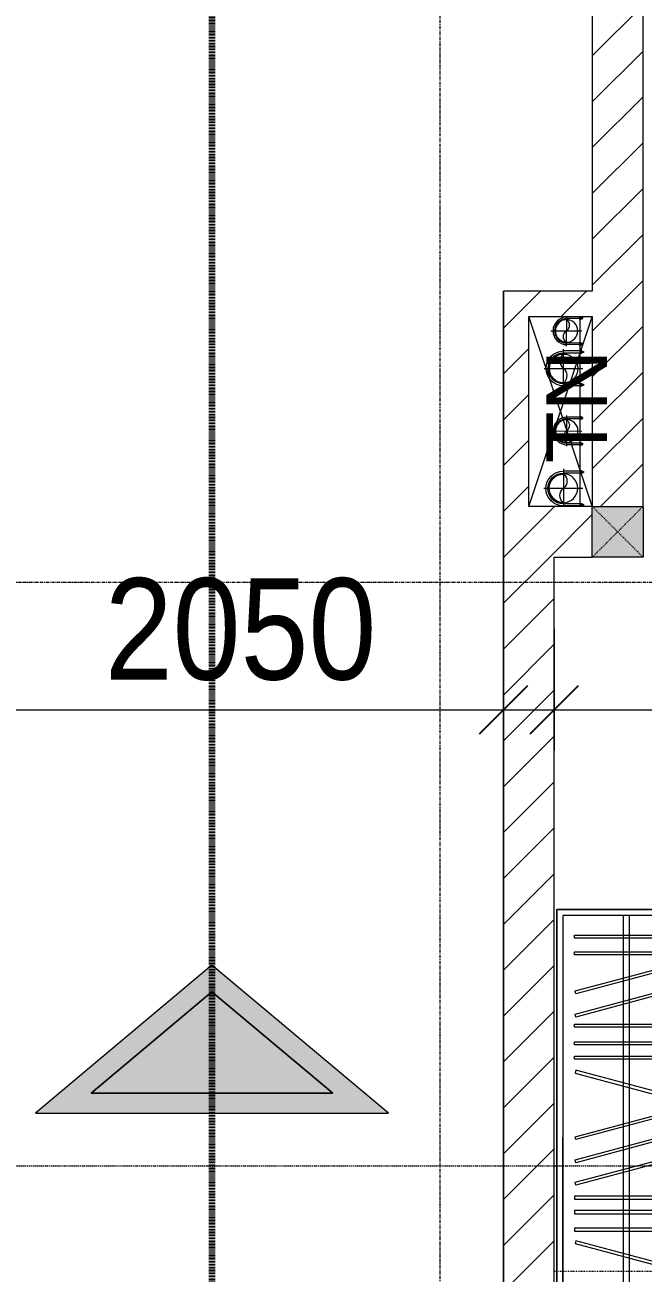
# Model space of a CAD drawing. Header units: millimetres. Extents: x 1591 to 240306, y -15958 to 82755.
# Drawn here: x 127616 to 130054, y 25712 to 30637 of the extents above; entities that cross this region are included whole.
import ezdxf

# ---------------------------------------------------------------- set-up
doc = ezdxf.new("R2010")
doc.units = ezdxf.units.MM
for name, pattern in [('1 NÉT CALL OUT', [6, 3, -3]), ('Dash', [6, 3, -3]), ('Dash 1_8_', [6.35, 3.175, -3.175]), ('Dash Dot 3_16_', [7.9375, 4.7625, -1.5875, 0, -1.5875]), ('Grid Line', [22.225, 12.7, -3.175, 3.175, -3.175]), ('IMPORT-CENTER _2_', [40.64, 25.4, -5.08, 5.08, -5.08])]:
    doc.linetypes.add(name, pattern=pattern)
for name, color, linetype, lineweight in [('0-1', 7, 'Continuous', 5), ('0-2', 250, 'Continuous', 9), ('A-ANNO-DIMS', 211, 'Continuous', 9), ('A-ANNO-DIMS-160', 211, 'Continuous', 9), ('A-ANNO-NOTE', 131, 'Continuous', 9), ('A-AREA', 32, 'Dash 1_8_', 9), ('A-DETL-1', 90, '1 NÉT CALL OUT', 100), ('A-FLOR', 192, 'Continuous', 9), ('A-WALL-3', 113, 'Continuous', 18), ('A-WALL-PATT-2', 111, 'Continuous', 9), ('G-ANNO-SYMB-1', 111, 'Dash Dot 3_16_', 18), ('G-ANNO-TEXT-1', 7, 'Continuous', 9), ('G-IMPT-2', 8, 'IMPORT-CENTER _2_', 9), ('G-IMPT-3', 8, 'Continuous', 9), ('I-FURN-1', 254, 'Continuous', 9), ('M-EQPM', 50, 'Continuous', 9), ('S-COLS', 52, 'Continuous', 9), ('S-COLS-5', 52, 'Continuous', 18), ('S-COLS-HDLN', 52, 'Dash', 9), ('S-GRID-1', 1, 'Grid Line', 9)]:
    doc.layers.add(name, color=color, linetype=linetype, lineweight=lineweight)
doc.styles.add('Arial_8', font='arial_0.ttf', dxfattribs={"height": 240})
doc.styles.add('UTM Avo', font='UTM Avo.ttf', dxfattribs={"width": 0.9, "height": 400})
doc.dimstyles.new('1_Dim_chi_tiet_2_5', dxfattribs={"dimscale": 304.8, "dimtxt": 399.720379, "dimasz": 0.629921, "dimexe": 0.524934, "dimexo": 0.0625, "dimgap": 0.052493, "dimtad": 1, "dimdec": 0, "dimrnd": 5, "dimzin": 0, "dimdsep": 46, "dimtxsty": 'UTM Avo', "dimblk1": 'OBLIQUE', "dimblk2": 'OBLIQUE', "dimsah": 1, "dimcen": 0.09, "dimdle": 0.524934, "dimazin": 0, "dimtfac": 1, "dimtdec": 4, "dimtix": 1, "dimtmove": 0, "dimatfit": 3, "dimfxl": 1.049869, "dimfxlon": 1, "dimtvp": 1, "dimtolj": 1, "dimtzin": 0, "dimarcsym": 2})
doc.dimstyles.new('1_Dim_chi_tiet_2_5_1', dxfattribs={"dimscale": 304.8, "dimtxt": 399.720379, "dimasz": 0.629921, "dimexe": 0.524934, "dimexo": 0.0625, "dimgap": 0.052493, "dimtad": 1, "dimdec": 0, "dimrnd": 5, "dimzin": 0, "dimdsep": 46, "dimtxsty": 'UTM Avo', "dimblk1": 'OBLIQUE', "dimblk2": 'OBLIQUE', "dimsah": 1, "dimcen": 0.09, "dimdle": 0.524934, "dimazin": 0, "dimtfac": 1, "dimtdec": 4, "dimtix": 1, "dimtmove": 0, "dimatfit": 3, "dimfxl": 1.049869, "dimfxlon": 1, "dimtvp": 1, "dimtolj": 1, "dimtzin": 0, "dimarcsym": 2})
pattern_1 = [(45, (11001.35, 0), (-90.50967, 90.50967), [])]

# ---------------------------------------------------------------- blocks, each defined once
blk = doc.blocks.new('TU QUAN AO-SUITE ROOM_3 - TU QUAN AO-SUITE ROOM_3-901193-TKCS_MB TẦNG 3-4')
at = {"layer": 'I-FURN-1'}
for p, q in [((-550, 1500), (0, 1500)), ((-550, 0), (-550, 1500)), ((0, 1500), (-550, 1500)), ((-550, 1500), (-550, 0)), ((0, 1500), (0, 0)), ((0, 0), (0, 1500)), ((-24, 1476), (-526, 1476)), ((-526, 1476), (-526, 600)), ((-526, 1476), (-526, 24)), ((-287, 576), (-287, 1476)), ((-263, 576), (-263, 1476)), ((-24, 24), (-24, 1476)), ((-480.1, 1386.9), (-480.1, 1398.9)), ((-480.1, 1398.9), (-50.1, 1398.9)), ((-480.1, 1386.9), (-480.1, 1398.9)), ((-50.1, 1386.9), (-480.1, 1386.9)), ((-50.1, 1398.9), (-50.1, 1386.9)), ((-480.1, 1320.5), (-480.1, 1332.5)), ((-480.1, 1332.5), (-50.1, 1332.5)), ((-480.1, 1320.5), (-480.1, 1332.5)), ((-50.1, 1332.5), (-50.1, 1320.5)), ((-50.1, 1320.5), (-480.1, 1320.5)), ((-478.3, 1178.1), (-61.3, 1289.9)), ((-61.3, 1289.9), (-58.2, 1278.3)), ((-58.2, 1278.3), (-475.2, 1166.5)), ((-478.3, 1086.9), (-61.3, 1198.6)), ((-58.2, 1187.1), (-475.2, 1075.3)), ((-61.3, 1198.6), (-58.2, 1187.1)), ((-475.2, 1166.5), (-478.3, 1178.1)), ((-475.2, 1075.3), (-478.3, 1086.9)), ((-480.1, 1035.3), (-480.1, 1047.3)), ((-480.1, 1047.3), (-50.1, 1047.3)), ((-480.1, 1035.3), (-480.1, 1047.3)), ((-50.1, 1035.3), (-480.1, 1035.3)), ((-50.1, 1047.3), (-50.1, 1035.3)), ((-480.1, 965.8), (-480.1, 977.8)), ((-480.1, 977.8), (-50.1, 977.8)), ((-480.1, 965.8), (-480.1, 977.8)), ((-50.1, 965.8), (-480.1, 965.8)), ((-50.1, 977.8), (-50.1, 965.8)), ((-480.1, 908.6), (-480.1, 920.6)), ((-480.1, 920.6), (-50.1, 920.6)), ((-480.1, 908.6), (-480.1, 920.6)), ((-50.1, 908.6), (-480.1, 908.6)), ((-50.1, 920.6), (-50.1, 908.6)), ((-475.2, 865.5), (-478.3, 853.9)), ((-478.3, 853.9), (-61.3, 742.1)), ((-58.2, 753.7), (-475.2, 865.5)), ((-61.3, 742.1), (-58.2, 753.7)), ((-478.3, 603.1), (-61.3, 714.9)), ((-58.2, 703.3), (-475.2, 591.5)), ((-61.3, 714.9), (-58.2, 703.3)), ((-526, 24), (-526, 600)), ((-478.3, 511.9), (-61.3, 623.6)), ((-475.2, 591.5), (-478.3, 603.1)), ((-58.2, 612.1), (-475.2, 500.3)), ((-61.3, 623.6), (-58.2, 612.1)), ((-550, 24), (-550, 576)), ((-287, 24), (-287, 576)), ((-263, 24), (-263, 576)), ((-478.3, 423.1), (-61.3, 534.9)), ((-475.2, 500.3), (-478.3, 511.9)), ((-58.2, 523.3), (-475.2, 411.5)), ((-61.3, 534.9), (-58.2, 523.3)), ((-475.2, 411.5), (-478.3, 423.1)), ((-480.1, 368.4), (-480.1, 356.4)), ((-50.1, 368.4), (-480.1, 368.4)), ((-480.1, 356.4), (-50.1, 356.4)), ((-50.1, 356.4), (-50.1, 368.4)), ((-480.1, 311.2), (-480.1, 299.2)), ((-50.1, 311.2), (-480.1, 311.2)), ((-480.1, 299.2), (-50.1, 299.2)), ((-50.1, 299.2), (-50.1, 311.2)), ((-480.1, 241.7), (-480.1, 229.7)), ((-50.1, 241.7), (-480.1, 241.7)), ((-480.1, 229.7), (-50.1, 229.7)), ((-50.1, 229.7), (-50.1, 241.7)), ((-475.2, 192.7), (-478.3, 181.1)), ((-478.3, 181.1), (-61.3, 69.4)), ((-58.2, 80.9), (-475.2, 192.7)), ((-61.3, 69.4), (-58.2, 80.9)), ((-526, 24), (-24, 24)), ((0, 0), (-550, 0)), ((-550, 0), (0, 0))]:
    blk.add_line(p, q, dxfattribs=at)
blk = doc.blocks.new('NCV_TKTC_TANG 3 - 4_rvt-2-TKCS_MB TẦNG 3-4')
at = {"layer": 'I-FURN-1'}
blk.add_blockref('TU QUAN AO-SUITE ROOM_3 - TU QUAN AO-SUITE ROOM_3-901193-TKCS_MB TẦNG 3-4', (119262.6, 25646.9), dxfattribs=at)
blk = doc.blocks.new('G1_SOF - BO TRU - 200x200-3054294-TKCS_MB TẦNG 3-4')
at = {"layer": 'S-COLS'}
blk.add_hatch(color=256, dxfattribs=at).paths.add_polyline_path([(100, 100), (-100, 100), (-100, -100), (100, -100)])
at = {"layer": 'S-COLS-5'}
for p, q in [((-100, 100), (100, 100)), ((-100, -100), (-100, 100)), ((100, 100), (100, -100)), ((100, -100), (-100, -100))]:
    blk.add_line(p, q, dxfattribs=at)
at = {"layer": 'S-COLS-HDLN'}
for p, q in [((100, -100), (-100, 100)), ((-100, -100), (100, 100))]:
    blk.add_line(p, q, dxfattribs=at)
blk = doc.blocks.new('TKTC_XREF_251221_MB TANG 2-7 - TKTC_XREF_260130_MB TANG 2-5_dwg_$cc-4746800-TKCS_MB TẦNG 3-4')
at = {"layer": 'G-IMPT-2'}
for p, q in [((0, -0.673), (0, 0.673)), ((-0.673, 0), (0.673, 0))]:
    blk.add_line(p, q, dxfattribs=at)
at = {"layer": 'M-EQPM'}
blk.add_circle((0, 0), 0.5, dxfattribs=at)
for centre, radius, start, end in [((0, 0), 0.5, 90, 270), ((0.188, 0.25), 0.313, 126.8699, 233.1301), ((-0.188, -0.25), 0.313, 306.8699, 53.1301)]:
    blk.add_arc(centre, radius, start, end, dxfattribs=at)
blk = doc.blocks.new('TKTC_XREF_251221_MB TANG 2-7 - TKTC_XREF_260130_MB TANG 2-5_dwg_CUM U_DN100-4746796-TKCS_MB TẦNG 3-4')
at = {"layer": 'G-IMPT-3'}
blk.add_hatch(color=256, dxfattribs=at).paths.add_polyline_path([(0, 61), (0, 57), (14.8, 55.1), (28.5, 49.4), (40.3, 40.3), (49.4, 28.5), (55.1, 14.8), (57, 0), (55.1, -14.8), (49.4, -28.5), (40.3, -40.3), (28.5, -49.4), (14.8, -55.1), (0, -57), (0, -61), (15.8, -58.9), (30.5, -52.8), (43.1, -43.1), (52.8, -30.5), (58.9, -15.8), (61, 0), (58.9, 15.8), (52.8, 30.5), (43.1, 43.1), (30.5, 52.8), (15.8, 58.9)])
for p, q in [((-79.1, 66.6), (-79.1, 63.4)), ((-76.6, 66.6), (-76.6, 63.4)), ((-74.6, 66.6), (-74.6, 63.4)), ((-72.7, 69.3), (-72.7, 60.7)), ((-66.9, 67.9), (-71.7, 67.9)), ((-65, 69), (0, 69)), ((-66.9, 62.1), (-71.7, 62.1)), ((-72.7, -60.7), (-72.7, -69.3)), ((-66.9, -62.1), (-71.7, -62.1)), ((-79.1, -63.4), (-79.1, -66.6)), ((-76.6, -63.4), (-76.6, -66.6)), ((-74.6, -63.4), (-74.6, -66.6)), ((-66.9, -67.9), (-71.7, -67.9)), ((-65, -69), (0, -69))]:
    blk.add_line(p, q, dxfattribs=at)
at = {"layer": 'G-IMPT-3', "flags": 128}
for points in [[(-72.7, 67.6), (-78.1, 67.6), (-78.1, 62.4), (-72.7, 62.4)], [(-71.7, 59.2), (-66.9, 59.2), (-66.9, 70.8), (-71.7, 70.8)], [(-66.9, 70.8), (-66.9, 72.7), (-65, 72.7), (-65, 57.3), (-66.9, 57.3), (-66.9, 59.2)], [(-65, 61), (0, 61), (0, 57)], [(-71.7, -70.8), (-66.9, -70.8), (-66.9, -59.2), (-71.7, -59.2)], [(-66.9, -59.2), (-66.9, -57.3), (-65, -57.3), (-65, -72.7), (-66.9, -72.7), (-66.9, -70.8)], [(-65, -61), (0, -61), (0, -57)], [(-72.7, -62.4), (-78.1, -62.4), (-78.1, -67.6), (-72.7, -67.6)]]:
    blk.add_lwpolyline(points, dxfattribs=at)
at = {"layer": 'G-IMPT-3'}
for centre, radius, start, end in [((-78.1, 66.6), 0.96, 90, 180), ((-78.1, 63.4), 0.96, 180, 270), ((-71.1, 69.3), 1.56, 112.61986, 247.38014), ((-67.9, 65), 4.8, 143.1301, 216.8699), ((0, 0), 69, 270, 90), ((-71.1, 60.7), 1.56, 112.61986, 247.38014), ((0, 0), 61, 270, 90), ((0, 0), 57, 270, 90), ((-71.1, -60.7), 1.56, 112.61986, 247.38014), ((-67.9, -65), 4.8, 143.1301, 216.8699), ((-78.1, -63.4), 0.96, 90, 180), ((-78.1, -66.6), 0.96, 180, 270), ((-71.1, -69.3), 1.56, 112.61986, 247.38014)]:
    blk.add_arc(centre, radius, start, end, dxfattribs=at)
blk = doc.blocks.new('TKTC_XREF_251221_MB TANG 2-7 - TKTC_XREF_260130_MB TANG 2-5_dwg_$cc-V53-TKCS_MB TẦNG 3-4')
at = {"layer": 'G-IMPT-2'}
for p, q in [((0, -0.673), (0, 0.631)), ((-0.673, 0), (0.673, 0))]:
    blk.add_line(p, q, dxfattribs=at)
at = {"layer": 'M-EQPM'}
blk.add_circle((0, 0), 0.5, dxfattribs=at)
for centre, radius, start, end in [((0, 0), 0.5, 90, 270), ((0.188, 0.25), 0.313, 126.8699, 233.1301), ((-0.188, -0.25), 0.313, 306.8699, 53.1301)]:
    blk.add_arc(centre, radius, start, end, dxfattribs=at)
blk = doc.blocks.new('TKTC_XREF_251221_MB TANG 2-7 - TKTC_XREF_260130_MB TANG 2-5_dwg_CUM U_DN100-V54-TKCS_MB TẦNG 3-4')
at = {"layer": 'G-IMPT-3'}
blk.add_hatch(color=256, dxfattribs=at).paths.add_polyline_path([(0, -61), (0, -57), (14.8, -55.1), (28.5, -49.4), (40.3, -40.3), (49.4, -28.5), (55.1, -14.8), (57, 0), (55.1, 14.8), (49.4, 28.5), (40.3, 40.3), (28.5, 49.4), (14.8, 55.1), (0, 57), (0, 61), (15.8, 58.9), (30.5, 52.8), (43.1, 43.1), (52.8, 30.5), (58.9, 15.8), (61, 0), (58.9, -15.8), (52.8, -30.5), (43.1, -43.1), (30.5, -52.8), (15.8, -58.9)])
for p, q in [((-79.1, 66.6), (-79.1, 63.4)), ((-76.6, 66.6), (-76.6, 63.4)), ((-74.6, 66.6), (-74.6, 63.4)), ((-72.7, 69.3), (-72.7, 60.7)), ((-66.9, 67.9), (-71.7, 67.9)), ((-66.9, 62.1), (-71.7, 62.1)), ((-65, 69), (0, 69)), ((-79.1, -63.4), (-79.1, -66.6)), ((-76.6, -63.4), (-76.6, -66.6)), ((-74.6, -63.4), (-74.6, -66.6)), ((-72.7, -60.7), (-72.7, -69.3)), ((-66.9, -62.1), (-71.7, -62.1)), ((-66.9, -67.9), (-71.7, -67.9)), ((-65, -69), (0, -69))]:
    blk.add_line(p, q, dxfattribs=at)
at = {"layer": 'G-IMPT-3', "flags": 128}
for points in [[(-72.7, 67.6), (-78.1, 67.6), (-78.1, 62.4), (-72.7, 62.4)], [(-71.7, 59.2), (-66.9, 59.2), (-66.9, 70.8), (-71.7, 70.8)], [(-66.9, 70.8), (-66.9, 72.7), (-65, 72.7), (-65, 57.3), (-66.9, 57.3), (-66.9, 59.2)], [(-65, 61), (0, 61), (0, 57)], [(-72.7, -62.4), (-78.1, -62.4), (-78.1, -67.6), (-72.7, -67.6)], [(-71.7, -70.8), (-66.9, -70.8), (-66.9, -59.2), (-71.7, -59.2)], [(-66.9, -59.2), (-66.9, -57.3), (-65, -57.3), (-65, -71.1)], [(-65, -61), (0, -61), (0, -57)]]:
    blk.add_lwpolyline(points, dxfattribs=at)
at = {"layer": 'G-IMPT-3'}
for centre, radius, start, end in [((-78.1, 66.6), 0.96, 90, 180), ((-78.1, 63.4), 0.96, 180, 270), ((-71.1, 69.3), 1.56, 112.6199, 247.3801), ((-67.9, 65), 4.8, 143.1301, 216.8699), ((-71.1, 60.7), 1.56, 112.6199, 247.3801), ((0, 0), 69, 270, 90), ((0, 0), 61, 270, 90), ((0, 0), 57, 270, 90), ((-78.1, -63.4), 0.96, 90, 180), ((-78.1, -66.6), 0.96, 180, 270), ((-71.1, -60.7), 1.56, 112.6199, 247.3801), ((-67.9, -65), 4.8, 143.1301, 216.8699), ((-71.1, -69.3), 1.56, 112.6199, 247.3801)]:
    blk.add_arc(centre, radius, start, end, dxfattribs=at)
blk = doc.blocks.new('TKTC_XREF_251221_MB TANG 2-7 - TKTC_XREF_260130_MB TANG 2-5_dwg_CUM U_DN100-4746799-TKCS_MB TẦNG 3-4')
at = {"layer": 'G-IMPT-3'}
blk.add_hatch(color=256, dxfattribs=at).paths.add_polyline_path([(0, 61), (15.8, 58.9), (30.5, 52.8), (43.1, 43.1), (52.8, 30.5), (58.9, 15.8), (61, 0), (58.9, -15.8), (52.8, -30.5), (43.1, -43.1), (30.5, -52.8), (15.8, -58.9), (0, -61), (0, -57), (14.8, -55.1), (28.5, -49.4), (40.3, -40.3), (49.4, -28.5), (55.1, -14.8), (57, 0), (55.1, 14.8), (49.4, 28.5), (40.3, 40.3), (28.5, 49.4), (14.8, 55.1), (0, 57)])
for p, q in [((-79.1, 66.6), (-79.1, 63.4)), ((-76.6, 66.6), (-76.6, 63.4)), ((-74.6, 66.6), (-74.6, 63.4)), ((-72.7, 69.3), (-72.7, 60.7)), ((-66.9, 67.9), (-71.7, 67.9)), ((-66.9, 62.1), (-71.7, 62.1)), ((-65, 69), (0, 69)), ((-79.1, -63.4), (-79.1, -66.6)), ((-76.6, -63.4), (-76.6, -66.6)), ((-74.6, -63.4), (-74.6, -66.6)), ((-72.7, -60.7), (-72.7, -69.3)), ((-66.9, -62.1), (-71.7, -62.1)), ((-66.9, -67.9), (-71.7, -67.9)), ((-65, -69), (0, -69))]:
    blk.add_line(p, q, dxfattribs=at)
at = {"layer": 'G-IMPT-3', "flags": 128}
for points in [[(-72.7, 67.6), (-78.1, 67.6), (-78.1, 62.4), (-72.7, 62.4)], [(-71.7, 59.2), (-66.9, 59.2), (-66.9, 70.8), (-71.7, 70.8)], [(-66.9, 70.8), (-66.9, 72.7), (-65, 72.7), (-65, 57.3), (-66.9, 57.3), (-66.9, 59.2)], [(-65, 61), (0, 61), (0, 57)], [(-72.7, -62.4), (-78.1, -62.4), (-78.1, -67.6), (-72.7, -67.6)], [(-71.7, -70.8), (-66.9, -70.8), (-66.9, -59.2), (-71.7, -59.2)], [(-66.9, -59.2), (-66.9, -57.3), (-65, -57.3), (-65, -72.7), (-66.9, -72.7), (-66.9, -70.8)], [(-65, -61), (0, -61), (0, -57)]]:
    blk.add_lwpolyline(points, dxfattribs=at)
at = {"layer": 'G-IMPT-3'}
for centre, radius, start, end in [((-78.1, 66.6), 0.96, 90, 180), ((-78.1, 63.4), 0.96, 180, 270), ((-71.1, 69.3), 1.56, 112.6199, 247.3801), ((-67.9, 65), 4.8, 143.1301, 216.8699), ((-71.1, 60.7), 1.56, 112.6199, 247.3801), ((0, 0), 69, 270, 90), ((0, 0), 61, 270, 90), ((0, 0), 57, 270, 90), ((-78.1, -63.4), 0.96, 90, 180), ((-78.1, -66.6), 0.96, 180, 270), ((-71.1, -60.7), 1.56, 112.6199, 247.3801), ((-67.9, -65), 4.8, 143.1301, 216.8699), ((-71.1, -69.3), 1.56, 112.6199, 247.3801)]:
    blk.add_arc(centre, radius, start, end, dxfattribs=at)
blk = doc.blocks.new('TKTC_XREF_251221_MB TANG 2-7 - TKTC_XREF_260130_MB TANG 2-5_dwg_$cc-4746798-TKCS_MB TẦNG 3-4')
at = {"layer": 'G-IMPT-2'}
for p, q in [((0, -0.673), (0, 0.673)), ((-0.673, 0), (0.673, 0))]:
    blk.add_line(p, q, dxfattribs=at)
at = {"layer": 'M-EQPM'}
blk.add_circle((0, 0), 0.5, dxfattribs=at)
for centre, radius, start, end in [((0, 0), 0.5, 90, 270), ((0.188, 0.25), 0.313, 126.8699, 233.1301), ((-0.188, -0.25), 0.313, 306.8699, 53.1301)]:
    blk.add_arc(centre, radius, start, end, dxfattribs=at)
blk = doc.blocks.new('TKTC_XREF_251221_MB TANG 2-7 - TKTC_XREF_260130_MB TANG 2-5_dwg_$cc-V55-TKCS_MB TẦNG 3-4')
at = {"layer": 'G-IMPT-2'}
for p, q in [((0, -0.633), (0, 0.673)), ((-0.673, 0), (0.673, 0))]:
    blk.add_line(p, q, dxfattribs=at)
at = {"layer": 'M-EQPM'}
blk.add_circle((0, 0), 0.5, dxfattribs=at)
for centre, radius, start, end in [((0, 0), 0.5, 90, 270), ((0.188, 0.25), 0.313, 126.8699, 233.1301), ((-0.188, -0.25), 0.313, 306.8699, 53.1301)]:
    blk.add_arc(centre, radius, start, end, dxfattribs=at)
blk = doc.blocks.new('TKTC_XREF_251221_MB TANG 2-7 - TKTC_XREF_260130_MB TANG 2-5_dwg_CUM U_DN100-V56-TKCS_MB TẦNG 3-4')
at = {"layer": 'G-IMPT-3'}
blk.add_hatch(color=256, dxfattribs=at).paths.add_polyline_path([(0, 61), (0, 57), (14.8, 55.1), (28.5, 49.4), (40.3, 40.3), (49.4, 28.5), (55.1, 14.8), (57, 0), (55.1, -14.8), (49.4, -28.5), (40.3, -40.3), (28.5, -49.4), (14.8, -55.1), (0, -57), (0, -61), (15.8, -58.9), (30.5, -52.8), (43.1, -43.1), (52.8, -30.5), (59.8, -9.1), (61, 0), (58.9, 15.8), (52.8, 30.5), (43.1, 43.1), (30.5, 52.8), (15.8, 58.9)])
for p, q in [((-79.1, 66.6), (-79.1, 63.4)), ((-76.6, 66.6), (-76.6, 63.4)), ((-74.6, 66.6), (-74.6, 63.4)), ((-72.7, 69.3), (-72.7, 60.7)), ((-66.9, 67.9), (-71.7, 67.9)), ((-65, 69), (0, 69)), ((-66.9, 62.1), (-71.7, 62.1)), ((-72.7, -60.7), (-72.7, -69.3)), ((-66.9, -62.1), (-71.7, -62.1)), ((-79.1, -63.4), (-79.1, -66.6)), ((-76.6, -63.4), (-76.6, -66.6)), ((-74.6, -63.4), (-74.6, -66.6)), ((-66.9, -67.9), (-71.7, -67.9)), ((-66.9, -72.7), (-66.9, -70.8)), ((-65, -69), (0, -69))]:
    blk.add_line(p, q, dxfattribs=at)
at = {"layer": 'G-IMPT-3', "flags": 128}
for points in [[(-72.7, 67.6), (-78.1, 67.6), (-78.1, 62.4), (-72.7, 62.4)], [(-71.7, 59.2), (-66.9, 59.2), (-66.9, 70.8), (-71.7, 70.8)], [(-66.9, 70.8), (-66.9, 72.7), (-65, 72.7), (-65, 57.3), (-66.9, 57.3), (-66.9, 59.2)], [(-65, 61), (0, 61), (0, 57)], [(-71.7, -70.8), (-66.9, -70.8), (-66.9, -59.2), (-71.7, -59.2)], [(-66.9, -59.2), (-66.9, -57.3), (-65, -57.3), (-65, -72.6)], [(-65, -61), (0, -61), (0, -57)], [(-72.7, -62.4), (-78.1, -62.4), (-78.1, -67.6), (-72.7, -67.6)]]:
    blk.add_lwpolyline(points, dxfattribs=at)
at = {"layer": 'G-IMPT-3'}
for centre, radius, start, end in [((-78.1, 66.6), 0.96, 90, 180), ((-78.1, 63.4), 0.96, 180, 270), ((-71.1, 69.3), 1.56, 112.61986, 247.38014), ((-67.9, 65), 4.8, 143.1301, 216.8699), ((0, 0), 69, 270, 90), ((-71.1, 60.7), 1.56, 112.61986, 247.38014), ((0, 0), 61, 270, 90), ((0, 0), 57, 270, 90), ((-71.1, -60.7), 1.56, 112.61986, 247.38014), ((-67.9, -65), 4.8, 143.1301, 216.8699), ((-78.1, -63.4), 0.96, 90, 180), ((-78.1, -66.6), 0.96, 180, 270), ((-71.1, -69.3), 1.56, 112.61986, 247.38014)]:
    blk.add_arc(centre, radius, start, end, dxfattribs=at)
blk = doc.blocks.new('TKTC_XREF_251221_MB TANG 2-7 - TKTC_XREF_251221_MB TANG 2-7-2039446-TKCS_MB TẦNG 3-4')
at = {"layer": 'M-EQPM'}
blk.add_line((85151.2, 12250), (85151.2, 11500), dxfattribs=at)
at = {"extrusion": (0, 0, -1)}
for name, p, xscale, yscale, zscale, rotation in [('TKTC_XREF_251221_MB TANG 2-7 - TKTC_XREF_260130_MB TANG 2-5_dwg_$cc-V55-TKCS_MB TẦNG 3-4', (-85097.6, 12193), 90.00000000005107, 90.00000000005107, -90.00000000005109, 180.3740267799373), ('TKTC_XREF_251221_MB TANG 2-7 - TKTC_XREF_260130_MB TANG 2-5_dwg_CUM U_DN100-4746799-TKCS_MB TẦNG 3-4', (-85086.4, 12044.7), 0.9974999999999965, 0.9974999999999965, -0.9974999999999965, 0.0009913385626578414), ('TKTC_XREF_251221_MB TANG 2-7 - TKTC_XREF_260130_MB TANG 2-5_dwg_$cc-4746800-TKCS_MB TẦNG 3-4', (-85098.2, 11798), 90.00000000005107, 90.00000000005107, -90.00000000005109, 180.3740267799373), ('TKTC_XREF_251221_MB TANG 2-7 - TKTC_XREF_260130_MB TANG 2-5_dwg_$cc-V53-TKCS_MB TẦNG 3-4', (-85085.9, 11571.8), 113.7150000000091, 113.7150000000091, -113.7150000000091, 179.9990086636432), ('TKTC_XREF_251221_MB TANG 2-7 - TKTC_XREF_260130_MB TANG 2-5_dwg_CUM U_DN100-V54-TKCS_MB TẦNG 3-4', (-85085.9, 11570.9), 0.9975000000000005, 0.9975000000000005, -0.9975000000000005, 0.000991338195008684)]:
    blk.add_blockref(name, p, dxfattribs=dict(at, xscale=xscale, yscale=yscale, zscale=zscale, rotation=rotation))
for name, p, xscale, yscale, zscale, rotation in [('TKTC_XREF_251221_MB TANG 2-7 - TKTC_XREF_260130_MB TANG 2-5_dwg_CUM U_DN100-V56-TKCS_MB TẦNG 3-4', (85099.5, 12193), 0.7894736842105242, 0.7894736842105242, 0.7894736842105242, 179.6259732184666), ('TKTC_XREF_251221_MB TANG 2-7 - TKTC_XREF_260130_MB TANG 2-5_dwg_$cc-4746798-TKCS_MB TẦNG 3-4', (85086.4, 12044.7), 113.7150000000092, 113.7150000000092, 113.7150000000092, 359.9990086636432), ('TKTC_XREF_251221_MB TANG 2-7 - TKTC_XREF_260130_MB TANG 2-5_dwg_CUM U_DN100-4746796-TKCS_MB TẦNG 3-4', (85100.1, 11798), 0.7894736842105242, 0.7894736842105242, 0.7894736842105242, 179.6259732184666)]:
    blk.add_blockref(name, p, dxfattribs=dict(xscale=xscale, yscale=yscale, zscale=zscale, rotation=rotation))
blk = doc.blocks.new('HDNDCT_MŨI TÊN THOÁT HIỂM - HDNDCT_MŨI TÊN THOÁT HIỂM-2437747-TKCS_MB TẦNG 3-4')
at = {"layer": 'A-ANNO-NOTE'}
h = blk.add_hatch(color=256, dxfattribs=at)
h.paths.add_polyline_path([(-3.153, 0), (0.5, 4.353), (0.5, -4.353)])
h.paths.add_polyline_path([(-2.5, 0), (0, -2.979), (0, 2.979)])
blk.add_hatch(color=256, dxfattribs=at).paths.add_polyline_path([(0, -2.979), (-2.5, 0), (0, 2.979)])
for p, q in [((0.5, 4.353), (-3.153, 0)), ((0.5, -4.353), (0.5, 4.353)), ((-2.5, 0), (0, 2.979)), ((0, 2.979), (-2.5, 0)), ((0, 2.979), (0, -2.979)), ((0, -2.979), (0, 2.979)), ((-3.153, 0), (0.5, -4.353)), ((0, -2.979), (-2.5, 0)), ((-2.5, 0), (0, -2.979))]:
    blk.add_line(p, q, dxfattribs=at)
blk = doc.blocks.new('DIMBLOCK169-TKCS_MB TẦNG 3-4')
at = {"layer": 'A-ANNO-DIMS-160'}
for p, q in [((127453.9, 28254.2), (127453.9, 27774.2)), ((127453.9, 27934.2), (127453.9, 28254.2)), ((129503.9, 28254.2), (129503.9, 27774.2)), ((129503.9, 27934.2), (129503.9, 28254.2)), ((127293.9, 27934.2), (129663.9, 27934.2))]:
    blk.add_line(p, q, dxfattribs=at)
at = {"layer": 'A-ANNO-DIMS-160', "lineweight": 25}
for p, q in [((127453.9, 27934.2), (127549.9, 28030.2)), ((129503.9, 27934.2), (129599.9, 28030.2)), ((127453.9, 27934.2), (127357.9, 27838.2)), ((129503.9, 27934.2), (129407.9, 27838.2))]:
    blk.add_line(p, q, dxfattribs=at)
at = {"layer": 'A-ANNO-DIMS-160', "color": 0, "insert": (127931.1, 28453.9), "char_height": 400, "width": 1314.636, "attachment_point": 1, "line_spacing_factor": 1.110334, "style": 'UTM Avo'}
blk.add_mtext('2050', dxfattribs=at)
blk = doc.blocks.new('_Oblique')
at = {"color": 0, "linetype": 'ByBlock', "lineweight": -2}
blk.add_line((-0.5, -0.5), (0.5, 0.5), dxfattribs=at)
blk = doc.blocks.new('DIMBLOCK419-TKCS_MB TẦNG 3-4')
at = {"layer": 'A-ANNO-DIMS-160'}
for p, q in [((129703.9, 28254.2), (129703.9, 27774.2)), ((129703.9, 27934.2), (129703.9, 28254.2)), ((138053.9, 28254.2), (138053.9, 27774.2)), ((138053.9, 27934.2), (138053.9, 28254.2)), ((129543.9, 27934.2), (138213.9, 27934.2))]:
    blk.add_line(p, q, dxfattribs=at)
at = {"layer": 'A-ANNO-DIMS-160', "lineweight": 25}
for p, q in [((129703.9, 27934.2), (129799.9, 28030.2)), ((138053.9, 27934.2), (138149.9, 28030.2)), ((129703.9, 27934.2), (129607.9, 27838.2)), ((138053.9, 27934.2), (137957.9, 27838.2))]:
    blk.add_line(p, q, dxfattribs=at)
at = {"layer": 'A-ANNO-DIMS-160', "color": 0, "insert": (133331.1, 28453.9), "char_height": 400, "width": 1314.636, "attachment_point": 1, "line_spacing_factor": 1.110334, "style": 'UTM Avo'}
blk.add_mtext('8350', dxfattribs=at)

msp = doc.modelspace()

# ---------------------------------------------------------------- hatches: boundary and pattern name
at = {"layer": 'A-WALL-PATT-2'}
h = msp.add_hatch(dxfattribs=at)
h.set_pattern_fill('FP_1', color=256, style=0, pattern_type=2)
h.set_pattern_definition(pattern_1)
h.paths.add_polyline_path([(129985, 29586.9), (130053.9, 29586.9), (130053.9, 32395.3), (129853.9, 32395.3), (129853.9, 29586.9)])
h.paths.add_polyline_path([(130053.9, 33485.3), (130053.9, 33636.9), (129853.9, 33636.9), (129853.9, 33485.3), (129985, 33485.3)])
h = msp.add_hatch(dxfattribs=at)
h.set_pattern_fill('FP_1', color=256, style=0, pattern_type=2)
h.set_pattern_definition(pattern_1)
h.paths.add_polyline_path([(129853.9, 29486.9), (129853.9, 29586.9), (129503.9, 29586.9), (129503.9, 29486.9), (129603.9, 29486.9)])
h = msp.add_hatch(dxfattribs=at)
h.set_pattern_fill('FP_1', color=256, style=0, pattern_type=2)
h.set_pattern_definition(pattern_1)
h.paths.add_polyline_path([(130053.9, 28736.9), (130053.9, 29586.9), (129853.9, 29586.9), (129853.9, 28736.9), (129985, 28736.9)])
h = msp.add_hatch(dxfattribs=at)
h.set_pattern_fill('FP_1', color=256, style=0, pattern_type=2)
h.set_pattern_definition(pattern_1)
h.paths.add_polyline_path([(129503.9, 28736.9), (129603.9, 28736.9), (129603.9, 29486.9), (129503.9, 29486.9), (129503.9, 28908.4)])
h = msp.add_hatch(dxfattribs=at)
h.set_pattern_fill('FP_1', color=256, style=0, pattern_type=2)
h.set_pattern_definition(pattern_1)
h.paths.add_polyline_path([(129853.9, 28536.9), (129853.9, 28736.9), (129503.9, 28736.9), (129503.9, 28536.9), (129703.9, 28536.9)])
h = msp.add_hatch(dxfattribs=at)
h.set_pattern_fill('FP_1', color=256, style=0, pattern_type=2)
h.set_pattern_definition(pattern_1)
h.paths.add_polyline_path([(129703.9, 25637.4), (129703.9, 28536.9), (129503.9, 28536.9), (129503.9, 25637.4)])

# ---------------------------------------------------------------- linework, layer by layer
at = {"layer": '0-2'}
for p, q in [((129853.9, 28738.6), (129604.1, 29486.9)), ((129604.1, 28736.9), (129604.1, 29486.9)), ((129604.1, 28736.9), (129853.9, 29485.2))]:
    msp.add_line(p, q, dxfattribs=at)
at = {"layer": 'A-AREA'}
for p, q in [((129703.9, 25719.9), (129713.9, 25719.9)), ((129713.9, 25719.9), (130263.9, 25719.9))]:
    msp.add_line(p, q, dxfattribs=at)
at = {"layer": 'A-DETL-1'}
msp.add_line((128353.9, 34537.4), (128353.9, 24736.9), dxfattribs=at)
at = {"layer": 'A-FLOR'}
msp.add_line((129503.8, 25436.9), (129503.8, 29586.9), dxfattribs=at)
at = {"layer": 'A-WALL-3'}
for p, q in [((129853.9, 32395.3), (129853.9, 29586.9)), ((130053.9, 28736.9), (130053.9, 32395.3)), ((129503.9, 29586.9), (129503.9, 25437.4)), ((129853.9, 29586.9), (129503.9, 29586.9)), ((129603.9, 29486.9), (129853.9, 29486.9)), ((129603.9, 28736.9), (129603.9, 29486.9)), ((129853.9, 29486.9), (129853.9, 28736.9)), ((129853.9, 28736.9), (129603.9, 28736.9)), ((129703.9, 25637.4), (129703.9, 28536.9)), ((129703.9, 28536.9), (129853.9, 28536.9))]:
    msp.add_line(p, q, dxfattribs=at)
at = {"layer": 'G-ANNO-SYMB-1'}
msp.add_line((39749.2, 26135.3), (145928.2, 26135.3), dxfattribs=at)
at = {"layer": 'S-GRID-1'}
for p, q in [((129253.9, 19175.3), (129253.9, 76690.4)), ((139245.7, 28436.9), (45492.6, 28436.9))]:
    msp.add_line(p, q, dxfattribs=at)

# ---------------------------------------------------------------- block references
at = {"layer": '0-1'}
msp.add_blockref('NCV_TKTC_TANG 3 - 4_rvt-2-TKCS_MB TẦNG 3-4', (11001.4, 0), dxfattribs=at)
at = {"layer": 'A-ANNO-NOTE', "xscale": 160, "yscale": 160, "zscale": 160, "rotation": 269.9999999999999}
msp.add_blockref('HDNDCT_MŨI TÊN THOÁT HIỂM - HDNDCT_MŨI TÊN THOÁT HIỂM-2437747-TKCS_MB TẦNG 3-4', (128353.9, 26422.2), dxfattribs=at)
at = {"layer": 'M-EQPM'}
msp.add_blockref('TKTC_XREF_251221_MB TANG 2-7 - TKTC_XREF_251221_MB TANG 2-7-2039446-TKCS_MB TẦNG 3-4', (44653.9, 17236.9), dxfattribs=at)
at = {"layer": 'S-COLS', "rotation": 180}
msp.add_blockref('G1_SOF - BO TRU - 200x200-3054294-TKCS_MB TẦNG 3-4', (129953.9, 28636.9), dxfattribs=at)

# ---------------------------------------------------------------- texts
at = {"layer": 'G-ANNO-TEXT-1', "insert": (129792.1, 29131.4), "char_height": 240, "width": 624, "attachment_point": 5, "rotation": 90, "line_spacing_factor": 0.936439, "style": 'Arial_8'}
msp.add_mtext('\\pt79.9992,160.0008,240,319.9992,400.0008,480,559.9992,640.0008,720,799.9992,880.0008,960,1039.9992,1120.0008,1200,1279.9992,1360.0008,1440,1519.9992,1600.0008,1680,1759.9992,1840.0008,1920,1999.9992,2080.0008,2160,2239.9992,2320.0008,2400,2479.9992,2560.0008;TN', dxfattribs=at)

# ---------------------------------------------------------------- dimensions: what is measured, and where the dimension line sits
at = {"layer": 'A-ANNO-DIMS'}
for base, p1, p2, dimstyle, override, picture, middle in [((129503.9, 27934.2), (127453.9, 28254.2), (129503.9, 28254.2), '1_Dim_chi_tiet_2_5', {"dimpost": '<>', "dimfxl": 2050}, 'DIMBLOCK169-TKCS_MB TẦNG 3-4', (128478.9, 28157.2)), ((138053.9, 27934.2), (129703.9, 28254.2), (138053.9, 28254.2), '1_Dim_chi_tiet_2_5_1', {"dimpost": '<>', "dimfxl": 8350}, 'DIMBLOCK419-TKCS_MB TẦNG 3-4', (133878.9, 28157.2))]:
    dim = msp.add_linear_dim(base=base, p1=p1, p2=p2, dimstyle=dimstyle, override=override, dxfattribs=at)
    dim.commit()
    dim.dimension.update_dxf_attribs({"geometry": picture, "text_midpoint": middle})

doc.saveas('drawing.dxf')
